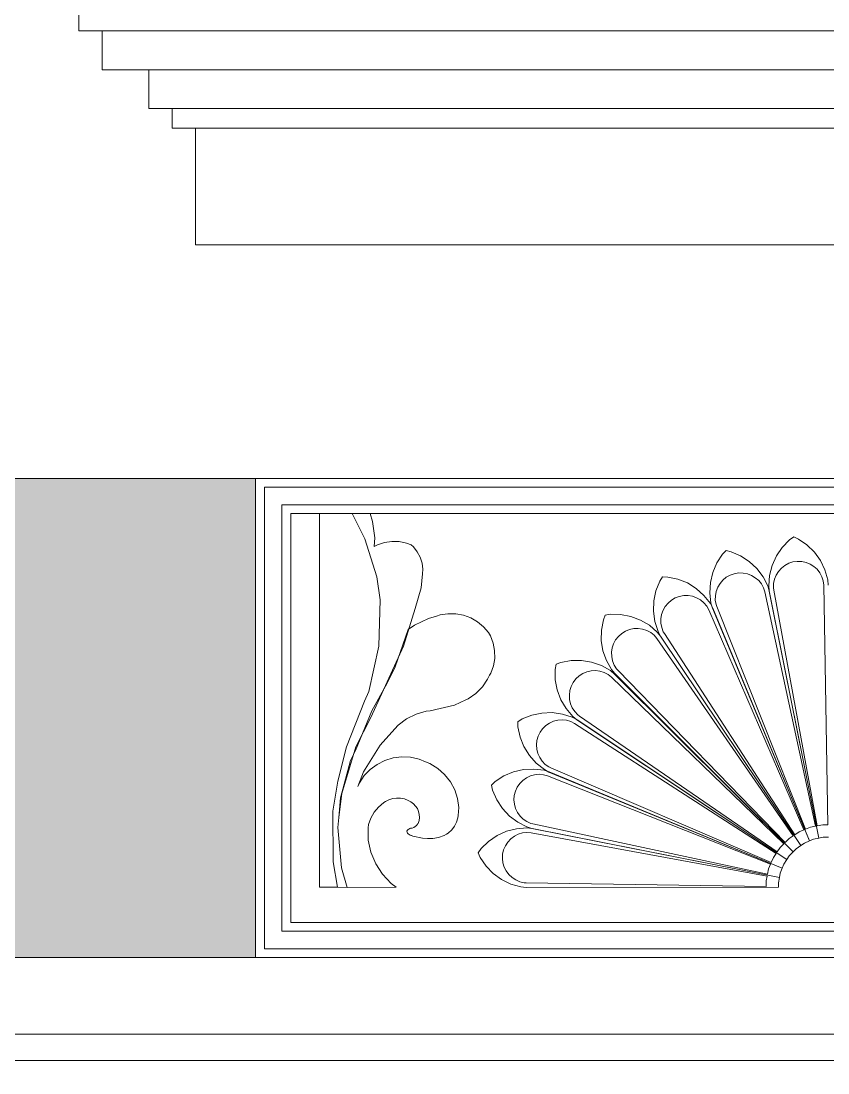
# Model space of a CAD drawing. Header units: millimetres. Extents: x 1177761 to 1329492, y 746793 to 827002.
# Drawn here: x 1238820 to 1239511, y 815469 to 816369 of the extents above; entities that cross this region are included whole.
import ezdxf

# ---------------------------------------------------------------- set-up
doc = ezdxf.new("R2010")
doc.units = ezdxf.units.MM
doc.layers.add('wall', color=5, linetype='Continuous', lineweight=30)

msp = doc.modelspace()

# ---------------------------------------------------------------- hatches: boundary and pattern name
at = {"layer": 'wall', "lineweight": 20, "ltscale": 2}
h = msp.add_hatch(dxfattribs=at)
h.set_pattern_fill('AR18', color=251, scale=20, style=0)
h.set_pattern_definition([(0, (-220131.96, 1390884.34), (100, 64), [192.5, -7.5]), (0, (-220231.96, 1390891.84), (100, 64), [192.5, -7.5]), (90, (-220131.96, 1390884.34), (-100, 64), [-71.5, 56.5]), (90, (-220139.46, 1390884.34), (-100, 64), [-71.5, 56.5])])
h.paths.add_polyline_path([(1236039.82, 817677.83), (1236002.32, 817677.83), (1236002.32, 817927.83), (1236039.82, 817927.83), (1236039.82, 817977.83), (1236002.32, 817977.83), (1236002.32, 818227.83), (1236039.82, 818227.83), (1236039.82, 818277.83), (1236002.32, 818277.83), (1236002.32, 818427.83), (1236077.32, 818427.83), (1236077.32, 818477.83), (1234662.5, 818477.83), (1234662.5, 816377.83), (1236002.32, 816377.83), (1236002.32, 816427.83), (1236039.82, 816427.83), (1236039.82, 816477.83), (1236002.32, 816477.83), (1236002.32, 816727.83), (1236039.82, 816727.83), (1236039.82, 816777.83), (1236002.32, 816777.83), (1236002.32, 817027.83), (1236039.82, 817027.83), (1236039.82, 817077.83), (1236002.32, 817077.83), (1236002.32, 817327.83), (1236039.82, 817327.83), (1236039.82, 817377.83), (1236002.32, 817377.83), (1236002.32, 817627.83), (1236039.82, 817627.83)])
h.paths.add_polyline_path([(1234662.5, 818477.83), (1234282.2, 818477.83), (1234282.2, 818427.83), (1234432.2, 818427.83), (1234432.2, 818277.83), (1234394.7, 818277.83), (1234394.7, 818227.83), (1234532.2, 818227.83), (1234532.2, 817977.83), (1234394.7, 817977.83), (1234394.7, 817927.83), (1234432.2, 817927.83), (1234432.2, 817677.83), (1234394.7, 817677.83), (1234394.7, 817627.83), (1234532.2, 817627.83), (1234532.2, 817377.83), (1234394.7, 817377.83), (1234394.7, 817327.83), (1234432.2, 817327.83), (1234432.2, 817077.83), (1234394.7, 817077.83), (1234394.7, 817027.83), (1234532.2, 817027.83), (1234532.2, 816777.83), (1234394.7, 816777.83), (1234394.7, 816727.83), (1234432.2, 816727.83), (1234432.2, 816477.83), (1234394.7, 816477.83), (1234394.7, 816427.83), (1234532.2, 816427.83), (1234532.2, 816377.83), (1234662.5, 816377.83)])
h.paths.add_polyline_path([(1236283.86, 815977.83), (1234662.5, 815977.83), (1234662.5, 815773.41, -0.10577), (1234618.52, 815567.83), (1236209.98, 815567.83, -0.248835)])
h.paths.add_polyline_path([(1234662.5, 815977.83), (1234432.2, 815977.83), (1234432.2, 815877.83), (1234394.7, 815877.83), (1234394.7, 815827.83), (1234532.2, 815827.83), (1234532.2, 815577.83), (1234282.36, 815577.83), (1234282.36, 815567.83), (1234618.52, 815567.83, 0.10577), (1234662.5, 815773.41)])
h.paths.add_polyline_path([(1236730.56, 815977.83), (1236382.08, 815977.83), (1236283.86, 815977.83, 0.248835), (1236209.98, 815567.83), (1236730.56, 815567.83)])
h.paths.add_polyline_path([(1236570.21, 816627.83), (1236670.21, 816627.83), (1236670.21, 816677.83), (1236645.21, 816677.83), (1236645.21, 816927.83), (1236670.21, 816927.83), (1236670.21, 816977.83), (1236570.21, 816977.83), (1236570.21, 817227.83), (1236670.21, 817227.83), (1236670.21, 817277.83), (1236645.21, 817277.83), (1236645.21, 817527.83), (1236670.21, 817527.83), (1236670.21, 817577.83), (1236570.21, 817577.83), (1236570.21, 817827.83), (1236670.21, 817827.83), (1236670.21, 817877.83), (1236645.21, 817877.83), (1236645.21, 818127.83), (1236670.21, 818127.83), (1236670.21, 818177.83), (1236570.21, 818177.83), (1236570.21, 818427.83), (1236720.21, 818427.83), (1236720.21, 818177.83), (1236720.21, 818127.83), (1236720.21, 817877.83), (1236720.21, 817827.83), (1236720.21, 817577.83), (1236720.21, 817527.83), (1236720.21, 817277.83), (1236720.21, 817227.83), (1236720.21, 816977.83), (1236720.21, 816927.83), (1236720.21, 816677.83), (1236720.21, 816627.83), (1236720.21, 816377.83), (1236745.36, 816377.83), (1236745.36, 816394.97), (1236745.36, 816395.54), (1236745.36, 818452.83), (1238595.36, 818452.83), (1238595.36, 816395.54), (1238595.36, 816394.97), (1238595.36, 816377.83), (1238620.51, 816377.83), (1238620.51, 816627.83), (1238620.51, 816677.83), (1238620.51, 816927.83), (1238620.51, 816977.83), (1238620.51, 817227.83), (1238620.51, 817277.83), (1238620.51, 817527.83), (1238620.51, 817577.83), (1238620.51, 817827.83), (1238620.51, 817877.83), (1238620.51, 818127.83), (1238620.51, 818177.83), (1238620.51, 818427.83), (1238770.51, 818427.83), (1238770.51, 818177.83), (1238670.51, 818177.83), (1238670.51, 818127.83), (1238695.51, 818127.83), (1238695.51, 817877.83), (1238670.51, 817877.83), (1238670.51, 817827.83), (1238770.51, 817827.83), (1238770.51, 817577.83), (1238670.51, 817577.83), (1238670.51, 817527.83), (1238695.51, 817527.83), (1238695.51, 817277.83), (1238670.51, 817277.83), (1238670.51, 817227.83), (1238770.51, 817227.83), (1238770.51, 816977.83), (1238670.51, 816977.83), (1238670.51, 816927.83), (1238695.51, 816927.83), (1238695.51, 816677.83), (1238670.51, 816677.83), (1238670.51, 816627.83), (1238770.51, 816627.83), (1238770.51, 816377.83), (1238870.18, 816377.83), (1238870.18, 816627.83), (1238970.18, 816627.83), (1238970.18, 816677.83), (1238945.18, 816677.83), (1238945.18, 816927.83), (1238970.18, 816927.83), (1238970.18, 816977.83), (1238870.18, 816977.83), (1238870.18, 817227.83), (1238970.18, 817227.83), (1238970.18, 817277.83), (1238945.18, 817277.83), (1238945.18, 817527.83), (1238970.18, 817527.83), (1238970.18, 817577.83), (1238870.18, 817577.83), (1238870.18, 817827.83), (1238970.18, 817827.83), (1238970.18, 817877.83), (1238945.18, 817877.83), (1238945.18, 818127.83), (1238970.18, 818127.83), (1238970.18, 818177.83), (1238870.18, 818177.83), (1238870.18, 818427.83), (1239020.18, 818427.83), (1239020.18, 818177.83), (1239020.18, 818127.83), (1239020.18, 817877.83), (1239020.18, 817827.83), (1239020.18, 817577.83), (1239020.18, 817527.83), (1239020.18, 817277.83), (1239020.18, 817227.83), (1239020.18, 816977.83), (1239020.18, 816927.83), (1239020.18, 816677.83), (1239020.18, 816627.83), (1239020.18, 816377.83), (1239045.18, 816377.83), (1239045.18, 816394.97), (1239045.18, 816395.54), (1239045.18, 818452.83), (1240895.18, 818452.83), (1240895.18, 816395.54), (1240895.18, 816394.97), (1240895.18, 816377.83), (1240920.48, 816377.83), (1240920.48, 816627.83), (1240920.48, 816677.83), (1240920.48, 816927.83), (1240920.48, 816977.83), (1240920.48, 817227.83), (1240920.48, 817277.83), (1240920.48, 817527.83), (1240920.48, 817577.83), (1240920.48, 817827.83), (1240920.48, 817877.83), (1240920.48, 818127.83), (1240920.48, 818177.83), (1240920.48, 818427.83), (1241070.48, 818427.83), (1241070.48, 818177.83), (1240970.48, 818177.83), (1240970.48, 818127.83), (1240995.48, 818127.83), (1240995.48, 817877.83), (1240970.48, 817877.83), (1240970.48, 817827.83), (1241070.48, 817827.83), (1241070.48, 817577.83), (1240970.48, 817577.83), (1240970.48, 817527.83), (1240995.48, 817527.83), (1240995.48, 817277.83), (1240970.48, 817277.83), (1240970.48, 817227.83), (1241070.48, 817227.83), (1241070.48, 816977.83), (1240970.48, 816977.83), (1240970.48, 816927.83), (1240995.48, 816927.83), (1240995.48, 816677.83), (1240970.48, 816677.83), (1240970.48, 816627.83), (1241070.48, 816627.83), (1241070.48, 816377.83), (1241380.22, 816377.83), (1241480.44, 816377.83), (1241480.44, 816627.83), (1241580.44, 816627.83), (1241580.44, 816677.83), (1241555.44, 816677.83), (1241555.44, 816927.83), (1241580.44, 816927.83), (1241580.44, 816977.83), (1241480.44, 816977.83), (1241480.44, 817227.83), (1241580.44, 817227.83), (1241580.44, 817277.83), (1241555.44, 817277.83), (1241555.44, 817527.83), (1241580.44, 817527.83), (1241580.44, 817577.83), (1241480.44, 817577.83), (1241480.44, 817827.83), (1241580.44, 817827.83), (1241580.44, 817877.83), (1241555.44, 817877.83), (1241555.44, 818127.83), (1241580.44, 818127.83), (1241580.44, 818177.83), (1241480.44, 818177.83), (1241480.44, 818427.83), (1241630.44, 818427.83), (1241630.44, 818177.83), (1241630.44, 818127.83), (1241630.44, 817877.83), (1241630.44, 817827.83), (1241630.44, 817577.83), (1241630.44, 817527.83), (1241630.44, 817277.83), (1241630.44, 817227.83), (1241630.44, 816977.83), (1241630.44, 816927.83), (1241630.44, 816677.83), (1241630.44, 816627.83), (1241630.44, 816378.02), (1241660.44, 816378.02), (1241660.44, 818452.83), (1242730.49, 818452.83), (1242730.49, 816378.02), (1242760.94, 816378.02), (1242760.94, 816627.83), (1242760.94, 816677.83), (1242760.94, 816927.83), (1242760.94, 816977.83), (1242760.94, 817227.83), (1242760.94, 817277.83), (1242760.94, 817527.83), (1242760.94, 817577.83), (1242760.94, 817827.83), (1242760.94, 817877.83), (1242760.94, 818127.83), (1242760.94, 818177.83), (1242760.94, 818427.83), (1242910.94, 818427.83), (1242910.94, 818177.83), (1242810.94, 818177.83), (1242810.94, 818127.83), (1242835.94, 818127.83), (1242835.94, 817877.83), (1242810.94, 817877.83), (1242810.94, 817827.83), (1242910.94, 817827.83), (1242910.94, 817577.83), (1242810.94, 817577.83), (1242810.94, 817527.83), (1242835.94, 817527.83), (1242835.94, 817277.83), (1242810.94, 817277.83), (1242810.94, 817227.83), (1242910.94, 817227.83), (1242910.94, 816977.83), (1242810.94, 816977.83), (1242810.94, 816927.83), (1242835.94, 816927.83), (1242835.94, 816677.83), (1242810.94, 816677.83), (1242810.94, 816627.83), (1242910.94, 816627.83), (1242910.94, 816377.83), (1243279.61, 816377.83), (1243279.61, 816627.83), (1243297.28, 816627.83), (1243297.28, 816677.83), (1243279.61, 816677.83), (1243279.61, 816927.83), (1243297.28, 816927.83), (1243297.28, 816977.83), (1243279.61, 816977.83), (1243279.61, 817227.83), (1243297.28, 817227.83), (1243297.28, 817277.83), (1243279.61, 817277.83), (1243279.61, 817527.83), (1243297.28, 817527.83), (1243297.28, 817577.83), (1243279.61, 817577.83), (1243279.61, 817827.83), (1243297.28, 817827.83), (1243297.28, 817877.83), (1243279.61, 817877.83), (1243279.61, 818127.83), (1243297.28, 818127.83), (1243297.28, 818177.83), (1243279.61, 818177.83), (1243279.61, 818427.83), (1243300.12, 818427.83), (1243300.12, 818477.83), (1243258.97, 818477.83), (1242910.94, 818477.83), (1241480.44, 818477.83), (1241070.48, 818477.83), (1238870.18, 818477.83), (1238770.51, 818477.83), (1236570.21, 818477.83), (1236077.32, 818477.83), (1236077.32, 818427.83), (1236227.32, 818427.83), (1236227.32, 818277.83), (1236189.82, 818277.83), (1236189.82, 818227.83), (1236327.32, 818227.83), (1236327.32, 817977.83), (1236189.82, 817977.83), (1236189.82, 817927.83), (1236227.32, 817927.83), (1236227.32, 817677.83), (1236189.82, 817677.83), (1236189.82, 817627.83), (1236327.32, 817627.83), (1236327.32, 817377.83), (1236189.82, 817377.83), (1236189.82, 817327.83), (1236227.32, 817327.83), (1236227.32, 817077.83), (1236189.82, 817077.83), (1236189.82, 817027.83), (1236327.32, 817027.83), (1236327.32, 816777.83), (1236189.82, 816777.83), (1236189.82, 816727.83), (1236227.32, 816727.83), (1236227.32, 816477.83), (1236189.82, 816477.83), (1236189.82, 816427.83), (1236327.01, 816427.83), (1236327.01, 816377.83), (1236570.21, 816377.83)])
h.paths.add_polyline_path([(1238851.65, 815977.83), (1238580.56, 815977.83), (1238580.56, 815567.83), (1238925.54, 815567.83, 0.248835)])
h.paths.add_polyline_path([(1239020.71, 815977.83), (1238851.65, 815977.83, -0.248835), (1238925.54, 815567.83), (1239020.71, 815567.83)])
h.paths.add_polyline_path([(1243350.39, 815977.83), (1243279.68, 815977.83), (1241358.41, 815977.83), (1240870.71, 815977.83), (1240870.71, 815567.83), (1243279.8, 815567.83), (1243350.39, 815567.83)])
at = {"layer": 'wall', "lineweight": 20, "ltscale": 50}
h = msp.add_hatch(dxfattribs=at)
h.set_pattern_fill('ANSI31', color=250, scale=50, angle=45, style=0)
edge = h.paths.add_edge_path()
edge.add_line((1234184.97, 816177.83), (1234184.97, 816271.72))
edge.add_line((1234184.97, 816271.72), (1229618.29, 815202.83))
edge.add_line((1229618.29, 815202.83), (1244018.2, 815202.83))
edge.add_line((1244018.2, 815202.83), (1243358.79, 815437.58))
edge.add_line((1243358.79, 815437.58), (1234282.39, 815437.58))
edge.add_line((1234282.39, 815437.58), (1234282.38, 815479.56))
edge.add_line((1234282.38, 815479.56), (1234270.55, 815479.56))
edge.add_line((1234270.55, 815479.56), (1234270.55, 815502.23))
edge.add_arc((1234272.81, 815532.78), 30.63, 207.69618, 265.77983, ccw=False)
edge.add_line((1234245.68, 815518.54), (1234237.68, 815533.77))
edge.add_arc((1234206.46, 815514.37), 36.75, 31.85831, 79.64485)
edge.add_line((1234213.07, 815550.52), (1234213.07, 815567.83))
edge.add_line((1234213.07, 815567.83), (1234282.36, 815567.83))
edge.add_line((1234282.36, 815567.83), (1234282.36, 815577.83))
edge.add_line((1234282.36, 815577.83), (1234207.2, 815577.83))
edge.add_line((1234207.2, 815577.83), (1234207.2, 815827.83))
edge.add_line((1234207.2, 815827.83), (1234244.7, 815827.83))
edge.add_line((1234244.7, 815827.83), (1234244.7, 815877.83))
edge.add_line((1234244.7, 815877.83), (1234207.2, 815877.83))
edge.add_line((1234207.2, 815877.83), (1234207.2, 816127.83))
edge.add_line((1234207.2, 816127.83), (1234244.7, 816127.83))
edge.add_line((1234244.7, 816127.83), (1234244.7, 816177.83))
edge.add_line((1234244.7, 816177.83), (1234184.97, 816177.83))

# ---------------------------------------------------------------- linework, layer by layer
at = {"layer": 'wall', "color": 250, "linetype": 'ByBlock', "lineweight": 20}
for p, q in [((1239020.71, 815977.83), (1239020.71, 815567.83)), ((1240863.21, 815970.33), (1239028.21, 815970.33)), ((1239028.21, 815970.33), (1239028.21, 815575.33)), ((1239043.21, 815955.33), (1240848.21, 815955.33)), ((1239043.21, 815590.33), (1239043.21, 815955.33)), ((1239050.71, 815947.83), (1239075.32, 815947.83)), ((1239050.71, 815597.83), (1239050.71, 815947.83)), ((1239075.32, 815627.95), (1239075.32, 815947.83)), ((1239075.32, 815947.83), (1239103.37, 815947.83)), ((1239103.37, 815947.83), (1239118.74, 815947.83)), ((1239103.37, 815947.83), (1239114.15, 815926.21)), ((1239118.74, 815947.83), (1239120.86, 815941.11)), ((1239118.75, 815947.83), (1239917.69, 815947.83)), ((1239120.86, 815941.11), (1239122.59, 815927.17)), ((1239122.59, 815927.17), (1239122.15, 815919.62)), ((1239477.63, 815925.23), (1239481.23, 815927.81)), ((1239481.23, 815927.81), (1239485.27, 815925.98)), ((1239114.15, 815926.21), (1239124.34, 815893.72)), ((1239122.15, 815919.62), (1239124.94, 815921.09)), ((1239124.94, 815921.09), (1239130.95, 815923.03)), ((1239130.95, 815923.03), (1239137.22, 815923.95)), ((1239137.22, 815923.95), (1239143.56, 815923.8)), ((1239143.56, 815923.8), (1239149.78, 815922.6)), ((1239149.78, 815922.6), (1239153.81, 815921.06)), ((1239153.81, 815921.06), (1239155.81, 815919.27)), ((1239155.81, 815919.27), (1239159.09, 815915.1)), ((1239466.39, 815911.58), (1239471.41, 815918.9)), ((1239471.41, 815918.9), (1239477.63, 815925.23)), ((1239485.27, 815925.98), (1239492.58, 815920.99)), ((1239492.58, 815920.99), (1239498.91, 815914.8)), ((1239159.09, 815915.1), (1239161.58, 815910.43)), ((1239161.58, 815910.43), (1239163.18, 815905.43)), ((1239415.4, 815905.56), (1239420.26, 815912.99)), ((1239420.26, 815912.99), (1239423.29, 815916.22)), ((1239423.29, 815916.22), (1239427.6, 815915.21)), ((1239427.6, 815915.21), (1239435.75, 815911.74)), ((1239435.75, 815911.74), (1239443.17, 815906.9)), ((1239462.71, 815903.5), (1239466.39, 815911.58)), ((1239498.91, 815914.8), (1239504.07, 815907.61)), ((1239163.18, 815905.43), (1239163.85, 815900.23)), ((1239163.85, 815900.23), (1239163.6, 815896.15)), ((1239411.9, 815897.4), (1239415.4, 815905.56)), ((1239443.17, 815906.9), (1239449.64, 815900.85)), ((1239449.64, 815900.85), (1239454.95, 815893.77)), ((1239460.5, 815894.9), (1239462.71, 815903.5)), ((1239468.16, 815898.35), (1239470.68, 815901.16)), ((1239470.68, 815901.16), (1239473.65, 815903.48)), ((1239473.65, 815903.48), (1239476.98, 815905.26)), ((1239476.98, 815905.26), (1239480.57, 815906.43)), ((1239480.57, 815906.43), (1239484.31, 815906.96)), ((1239484.31, 815906.96), (1239488.08, 815906.83)), ((1239488.08, 815906.83), (1239491.78, 815906.05)), ((1239491.78, 815906.05), (1239495.28, 815904.64)), ((1239495.28, 815904.64), (1239498.48, 815902.65)), ((1239498.48, 815902.65), (1239501.29, 815900.13)), ((1239501.29, 815900.13), (1239503.62, 815897.16)), ((1239504.07, 815907.61), (1239507.91, 815899.63)), ((1239507.91, 815899.63), (1239510.3, 815891.1)), ((1239124.34, 815893.72), (1239127.31, 815874.09)), ((1239163.6, 815896.15), (1239162.46, 815884.16)), ((1239366.64, 815889.94), (1239368.99, 815893.7)), ((1239368.99, 815893.7), (1239373.42, 815893.55)), ((1239373.42, 815893.55), (1239382.08, 815891.72)), ((1239382.08, 815891.72), (1239390.3, 815888.42)), ((1239409.87, 815888.76), (1239411.9, 815897.4)), ((1239418.14, 815888.02), (1239420.6, 815890.88)), ((1239420.6, 815890.88), (1239423.52, 815893.27)), ((1239423.52, 815893.27), (1239426.82, 815895.12)), ((1239426.82, 815895.12), (1239430.38, 815896.37)), ((1239430.38, 815896.37), (1239434.1, 815896.98)), ((1239434.1, 815896.98), (1239437.88, 815896.93)), ((1239437.88, 815896.93), (1239441.59, 815896.23)), ((1239441.59, 815896.23), (1239445.12, 815894.9)), ((1239445.12, 815894.9), (1239448.37, 815892.98)), ((1239448.37, 815892.98), (1239451.23, 815890.52)), ((1239454.95, 815893.77), (1239458.96, 815885.88)), ((1239459.81, 815886.06), (1239460.5, 815894.9)), ((1239463.97, 815887.96), (1239464.75, 815891.65)), ((1239464.75, 815891.65), (1239466.16, 815895.15)), ((1239466.16, 815895.15), (1239468.16, 815898.35)), ((1239503.62, 815897.16), (1239505.4, 815893.83)), ((1239505.4, 815893.83), (1239506.57, 815890.24)), ((1239510.3, 815891.1), (1239510.75, 815886.55)), ((1239162.46, 815884.16), (1239157.35, 815866.63)), ((1239361.47, 815873.03), (1239363.31, 815881.71)), ((1239363.31, 815881.71), (1239366.64, 815889.94)), ((1239390.3, 815888.42), (1239397.82, 815883.74)), ((1239397.82, 815883.74), (1239404.41, 815877.82)), ((1239409.37, 815879.9), (1239409.87, 815888.76)), ((1239414.88, 815881.25), (1239416.22, 815884.77)), ((1239416.22, 815884.77), (1239418.14, 815888.02)), ((1239451.23, 815890.52), (1239453.62, 815887.6)), ((1239453.62, 815887.6), (1239455.47, 815884.31)), ((1239455.47, 815884.31), (1239456.61, 815880.82)), ((1239458.96, 815885.88), (1239460.29, 815881.5)), ((1239460.24, 815881.64), (1239459.81, 815886.06)), ((1239502.7, 815670.09), (1239460.24, 815881.64)), ((1239463.85, 815884.18), (1239463.97, 815887.96)), ((1239464.11, 815882.32), (1239463.85, 815884.18)), ((1239501.43, 815680.55), (1239464.11, 815882.32)), ((1239506.57, 815890.24), (1239507.01, 815886.6)), ((1239507.01, 815886.6), (1239510.31, 815681.44)), ((1239127.31, 815874.09), (1239126.06, 815834.42)), ((1239361.15, 815864.17), (1239361.47, 815873.03)), ((1239373.68, 815871.23), (1239376.55, 815873.68)), ((1239376.55, 815873.68), (1239379.8, 815875.6)), ((1239379.8, 815875.6), (1239383.33, 815876.92)), ((1239383.33, 815876.92), (1239387.04, 815877.61)), ((1239387.04, 815877.61), (1239390.82, 815877.64)), ((1239390.82, 815877.64), (1239394.54, 815877.02)), ((1239394.54, 815877.02), (1239398.1, 815875.76)), ((1239398.1, 815875.76), (1239401.39, 815873.9)), ((1239401.39, 815873.9), (1239404.3, 815871.5)), ((1239404.41, 815877.82), (1239409.87, 815870.85)), ((1239410.43, 815871.09), (1239409.37, 815879.9)), ((1239414.14, 815873.77), (1239414.18, 815877.54)), ((1239414.75, 815870.04), (1239414.14, 815873.77)), ((1239414.18, 815877.54), (1239414.88, 815881.25)), ((1239456.61, 815880.82), (1239499.88, 815680.25)), ((1239460.29, 815881.5), (1239502.7, 815670.09)), ((1239157.35, 815866.63), (1239147.12, 815834.26)), ((1239362.39, 815855.38), (1239361.15, 815864.17)), ((1239368.16, 815861.48), (1239369.42, 815865.04)), ((1239369.42, 815865.04), (1239371.27, 815868.32)), ((1239371.27, 815868.32), (1239373.68, 815871.23)), ((1239404.3, 815871.5), (1239406.75, 815868.64)), ((1239406.75, 815868.64), (1239408.55, 815865.44)), ((1239408.55, 815865.44), (1239489.93, 815677.06)), ((1239409.87, 815870.85), (1239412.03, 815866.82)), ((1239411.71, 815866.84), (1239410.43, 815871.09)), ((1239494.63, 815667.63), (1239411.71, 815866.84)), ((1239412.03, 815866.82), (1239494.67, 815667.64)), ((1239415.38, 815868.26), (1239414.75, 815870.04)), ((1239491.34, 815677.65), (1239415.38, 815868.26)), ((1239156.73, 815852.41), (1239168.72, 815858.14)), ((1239168.72, 815858.14), (1239175.49, 815860.06)), ((1239175.49, 815860.06), (1239178.66, 815861.12)), ((1239178.66, 815861.12), (1239185.31, 815862.16)), ((1239185.31, 815862.16), (1239192.04, 815862.07)), ((1239192.04, 815862.07), (1239198.65, 815860.86)), ((1239198.65, 815860.86), (1239204.94, 815858.57)), ((1239204.94, 815858.57), (1239210.73, 815855.25)), ((1239210.73, 815855.25), (1239215.82, 815851.02)), ((1239316.63, 815848.03), (1239318.29, 815856.75)), ((1239318.29, 815856.75), (1239319.86, 815860.89)), ((1239319.86, 815860.89), (1239324.23, 815861.6)), ((1239324.23, 815861.6), (1239333.09, 815861.5)), ((1239333.09, 815861.5), (1239341.79, 815859.86)), ((1239341.79, 815859.86), (1239350.08, 815856.73)), ((1239350.08, 815856.73), (1239357.7, 815852.22)), ((1239365.13, 815846.94), (1239362.39, 815855.38)), ((1239367.53, 815857.76), (1239368.16, 815861.48)), ((1239367.57, 815853.99), (1239367.53, 815857.76)), ((1239140.1, 815816.52), (1239151.34, 815848.58)), ((1239151.34, 815848.58), (1239156.73, 815852.41)), ((1239215.82, 815851.02), (1239219.93, 815845.97)), ((1239219.93, 815845.97), (1239221.66, 815843.13)), ((1239316.51, 815839.15), (1239316.63, 815848.03)), ((1239333.99, 815845.24), (1239337.2, 815847.23)), ((1239337.2, 815847.23), (1239340.71, 815848.63)), ((1239340.71, 815848.63), (1239344.4, 815849.39)), ((1239344.4, 815849.39), (1239348.18, 815849.51)), ((1239348.18, 815849.51), (1239351.91, 815848.97)), ((1239351.91, 815848.97), (1239355.5, 815847.79)), ((1239355.5, 815847.79), (1239358.82, 815846)), ((1239357.7, 815852.22), (1239364.41, 815846.45)), ((1239358.82, 815846), (1239361.79, 815843.67)), ((1239364.41, 815846.45), (1239367.31, 815842.91)), ((1239367.21, 815843.02), (1239365.13, 815846.94)), ((1239368.25, 815850.28), (1239367.57, 815853.99)), ((1239369.58, 815846.75), (1239368.25, 815850.28)), ((1239370.54, 815845.12), (1239369.58, 815846.75)), ((1239221.66, 815843.13), (1239224.05, 815836.96)), ((1239224.05, 815836.96), (1239225.28, 815830.49)), ((1239317.94, 815830.39), (1239316.51, 815839.15)), ((1239327.05, 815836.44), (1239328.84, 815839.77)), ((1239328.84, 815839.77), (1239331.17, 815842.73)), ((1239331.17, 815842.73), (1239333.99, 815845.24)), ((1239361.79, 815843.67), (1239364.18, 815840.88)), ((1239364.18, 815840.88), (1239480.75, 815671.98)), ((1239487.24, 815663.67), (1239367.21, 815843.02)), ((1239367.31, 815842.91), (1239487.23, 815663.66)), ((1239482.06, 815672.86), (1239370.54, 815845.12)), ((1239126.06, 815834.42), (1239117.68, 815795.57)), ((1239147.12, 815834.26), (1239119.26, 815773.36)), ((1239225.28, 815830.49), (1239225.33, 815823.92)), ((1239320.86, 815822.02), (1239317.94, 815830.39)), ((1239325.33, 815829.13), (1239325.87, 815832.86)), ((1239325.44, 815825.36), (1239325.33, 815829.13)), ((1239325.87, 815832.86), (1239327.05, 815836.44)), ((1239225.33, 815823.92), (1239224.19, 815817.43)), ((1239277.08, 815814.43), (1239277.81, 815818.8)), ((1239277.81, 815818.8), (1239281.95, 815820.36)), ((1239281.95, 815820.36), (1239290.65, 815822)), ((1239290.65, 815822), (1239299.51, 815822.1)), ((1239299.51, 815822.1), (1239308.25, 815820.66)), ((1239308.25, 815820.66), (1239316.61, 815817.73)), ((1239325.2, 815814.27), (1239320.86, 815822.02)), ((1239326.21, 815821.66), (1239325.44, 815825.36)), ((1239327.61, 815818.16), (1239326.21, 815821.66)), ((1239133.17, 815802.69), (1239140.1, 815816.52)), ((1239220.91, 815809.61), (1239219.27, 815806.02)), ((1239221.9, 815811.23), (1239220.91, 815809.61)), ((1239224.19, 815817.43), (1239221.9, 815811.23)), ((1239277.17, 815805.56), (1239277.08, 815814.43)), ((1239297.49, 815808.81), (1239300.66, 815810.87)), ((1239300.66, 815810.87), (1239304.13, 815812.35)), ((1239304.13, 815812.35), (1239307.81, 815813.2)), ((1239307.81, 815813.2), (1239311.57, 815813.41)), ((1239311.57, 815813.41), (1239315.32, 815812.95)), ((1239315.32, 815812.95), (1239318.93, 815811.85)), ((1239316.61, 815817.73), (1239324.33, 815813.39)), ((1239318.93, 815811.85), (1239322.3, 815810.15)), ((1239322.3, 815810.15), (1239325.19, 815807.88)), ((1239324.33, 815813.39), (1239327.87, 815810.49)), ((1239328.01, 815810.83), (1239325.2, 815814.27)), ((1239329.6, 815814.95), (1239327.61, 815818.16)), ((1239327.87, 815810.49), (1239480.67, 815658.27)), ((1239480.72, 815658.32), (1239328.01, 815810.83)), ((1239330.85, 815813.54), (1239329.6, 815814.95)), ((1239473.85, 815666.32), (1239330.85, 815813.54)), ((1239120.25, 815778.85), (1239133.17, 815802.69)), ((1239219.27, 815806.02), (1239214.75, 815799.51)), ((1239278.79, 815796.84), (1239277.17, 815805.56)), ((1239290.76, 815799.86), (1239292.47, 815803.22)), ((1239292.47, 815803.22), (1239294.73, 815806.24)), ((1239294.73, 815806.24), (1239297.49, 815808.81)), ((1239325.19, 815807.88), (1239472.68, 815665.15)), ((1239117.68, 815795.57), (1239113.98, 815787.33)), ((1239209.11, 815793.84), (1239202.54, 815789.21)), ((1239214.75, 815799.51), (1239209.11, 815793.84)), ((1239281.91, 815788.53), (1239278.79, 815796.84)), ((1239289.2, 815792.5), (1239289.66, 815796.25)), ((1239289.41, 815788.74), (1239289.2, 815792.5)), ((1239289.66, 815796.25), (1239290.76, 815799.86)), ((1239113.98, 815787.33), (1239098.6, 815748.07)), ((1239190.85, 815783.94), (1239170.16, 815779.03)), ((1239200.59, 815788.32), (1239190.85, 815783.94)), ((1239202.54, 815789.21), (1239200.59, 815788.32)), ((1239286.42, 815780.89), (1239281.91, 815788.53)), ((1239290.26, 815785.06), (1239289.41, 815788.74)), ((1239291.74, 815781.59), (1239290.26, 815785.06)), ((1239106.17, 815745.1), (1239120.25, 815778.85)), ((1239157.96, 815776.02), (1239149.97, 815772.04)), ((1239166.55, 815778.59), (1239157.96, 815776.02)), ((1239170.16, 815779.03), (1239166.55, 815778.59)), ((1239248.8, 815772), (1239257.02, 815775.3)), ((1239257.02, 815775.3), (1239265.68, 815777.12)), ((1239265.68, 815777.12), (1239274.54, 815777.42)), ((1239274.54, 815777.42), (1239283.31, 815776.17)), ((1239283.31, 815776.17), (1239291.72, 815773.42)), ((1239292.2, 815774.14), (1239286.42, 815780.89)), ((1239293.8, 815778.43), (1239291.74, 815781.59)), ((1239295.63, 815771.32), (1239292.2, 815774.14)), ((1239296.38, 815775.67), (1239293.8, 815778.43)), ((1239297.89, 815774.54), (1239296.38, 815775.67)), ((1239467.03, 815658.25), (1239297.89, 815774.54)), ((1239119.26, 815773.36), (1239106.39, 815748.14)), ((1239142.81, 815766.8), (1239139.76, 815763.62)), ((1239149.97, 815772.04), (1239142.81, 815766.8)), ((1239245.04, 815769.66), (1239248.8, 815772)), ((1239245.18, 815765.23), (1239245.04, 815769.66)), ((1239246.99, 815756.55), (1239245.18, 815765.23)), ((1239266.3, 815763.7), (1239269, 815766.33)), ((1239269, 815766.33), (1239272.11, 815768.46)), ((1239272.11, 815768.46), (1239275.55, 815770.01)), ((1239275.55, 815770.01), (1239279.21, 815770.95)), ((1239279.21, 815770.95), (1239282.98, 815771.23)), ((1239282.98, 815771.23), (1239286.73, 815770.86)), ((1239286.73, 815770.86), (1239290.37, 815769.84)), ((1239290.37, 815769.84), (1239293.64, 815768.18)), ((1239291.72, 815773.42), (1239295.76, 815771.26)), ((1239293.64, 815768.18), (1239466.15, 815656.93)), ((1239475.34, 815651.75), (1239295.63, 815771.32)), ((1239295.76, 815771.26), (1239475.33, 815651.74)), ((1239139.76, 815763.62), (1239127.23, 815749.69)), ((1239250.29, 815748.31), (1239246.99, 815756.55)), ((1239261.44, 815753.6), (1239262.46, 815757.23)), ((1239262.46, 815757.23), (1239264.09, 815760.63)), ((1239264.09, 815760.63), (1239266.3, 815763.7)), ((1239098.6, 815748.07), (1239091.11, 815718.72)), ((1239106.39, 815748.14), (1239094.38, 815708.35)), ((1239127.23, 815749.69), (1239113.04, 815726.63)), ((1239254.97, 815740.76), (1239250.29, 815748.31)), ((1239261.06, 815749.85), (1239261.44, 815753.6)), ((1239261.35, 815746.09), (1239261.06, 815749.85)), ((1239101.99, 815736.6), (1239106.17, 815745.1)), ((1239131.25, 815736.47), (1239138.39, 815738.62)), ((1239138.39, 815738.62), (1239145.81, 815739.55)), ((1239145.81, 815739.55), (1239153.29, 815739.23)), ((1239153.29, 815739.23), (1239160.59, 815737.66)), ((1239160.59, 815737.66), (1239165.95, 815735.46)), ((1239260.89, 815734.15), (1239254.97, 815740.76)), ((1239262.28, 815742.43), (1239261.35, 815746.09)), ((1239263.84, 815738.99), (1239262.28, 815742.43)), ((1239265.97, 815735.88), (1239263.84, 815738.99)), ((1239093.32, 815704.36), (1239101.99, 815736.6)), ((1239113.61, 815723.48), (1239118.67, 815728.78)), ((1239118.67, 815728.78), (1239124.61, 815733.15)), ((1239124.61, 815733.15), (1239131.25, 815736.47)), ((1239165.95, 815735.46), (1239169.69, 815733.96)), ((1239169.69, 815733.96), (1239176.51, 815729.75)), ((1239176.51, 815729.75), (1239182.46, 815724.46)), ((1239241.38, 815726.69), (1239250.01, 815728.69)), ((1239250.01, 815728.69), (1239258.85, 815729.17)), ((1239258.85, 815729.17), (1239267.65, 815728.1)), ((1239267.87, 815728.66), (1239260.89, 815734.15)), ((1239268.6, 815733.18), (1239265.97, 815735.88)), ((1239271.78, 815726.56), (1239267.87, 815728.66)), ((1239271.67, 815730.98), (1239268.6, 815733.18)), ((1239273.37, 815730.16), (1239271.67, 815730.98)), ((1239461.95, 815649.06), (1239273.37, 815730.16)), ((1239113.04, 815726.63), (1239108.14, 815714.08)), ((1239109.58, 815717.41), (1239113.61, 815723.48)), ((1239182.46, 815724.46), (1239187.37, 815718.26)), ((1239225.81, 815718.39), (1239233.23, 815723.22)), ((1239233.23, 815723.22), (1239241.38, 815726.69)), ((1239249.37, 815719.44), (1239252.44, 815721.63)), ((1239252.44, 815721.63), (1239255.85, 815723.25)), ((1239255.85, 815723.25), (1239259.49, 815724.26)), ((1239259.49, 815724.26), (1239263.25, 815724.62)), ((1239263.25, 815724.62), (1239267.01, 815724.33)), ((1239267.01, 815724.33), (1239270.54, 815723.34)), ((1239267.65, 815728.1), (1239272.02, 815726.77)), ((1239270.54, 815723.34), (1239461.37, 815647.65)), ((1239471.37, 815644.31), (1239271.78, 815726.56)), ((1239272.02, 815726.77), (1239471.39, 815644.34)), ((1239091.11, 815718.72), (1239086.84, 815693.2)), ((1239108.14, 815714.08), (1239109.58, 815717.41)), ((1239187.37, 815718.26), (1239191.09, 815711.33)), ((1239191.09, 815711.33), (1239193.5, 815703.89)), ((1239222.58, 815715.36), (1239225.81, 815718.39)), ((1239223.57, 815711.05), (1239222.58, 815715.36)), ((1239227.04, 815702.88), (1239223.57, 815711.05)), ((1239243.02, 815710.2), (1239244.59, 815713.64)), ((1239244.59, 815713.64), (1239246.73, 815716.75)), ((1239246.73, 815716.75), (1239249.37, 815719.44)), ((1239094.38, 815708.35), (1239091.95, 815687.76)), ((1239091.95, 815687.76), (1239093.32, 815704.36)), ((1239134.84, 815702.9), (1239131.86, 815701.39)), ((1239138.04, 815703.89), (1239134.84, 815702.9)), ((1239141.38, 815704.34), (1239138.04, 815703.89)), ((1239144.74, 815704.21), (1239141.38, 815704.34)), ((1239148.03, 815703.53), (1239144.74, 815704.21)), ((1239151.15, 815702.31), (1239148.03, 815703.53)), ((1239152.41, 815701.54), (1239151.15, 815702.31)), ((1239153.62, 815700.95), (1239152.41, 815701.54)), ((1239193.5, 815703.89), (1239194.53, 815696.15)), ((1239231.88, 815695.43), (1239227.04, 815702.88)), ((1239241.78, 815702.79), (1239242.08, 815706.55)), ((1239242.14, 815699.03), (1239241.78, 815702.79)), ((1239242.08, 815706.55), (1239243.02, 815710.2)), ((1239086.84, 815693.2), (1239086.96, 815649.6)), ((1239125.87, 815696.61), (1239122.14, 815692.1)), ((1239130.36, 815700.43), (1239125.87, 815696.61)), ((1239130.54, 815700.4), (1239130.36, 815700.43)), ((1239131.86, 815701.39), (1239130.54, 815700.4)), ((1239155.78, 815699.38), (1239153.62, 815700.95)), ((1239157.63, 815697.48), (1239155.78, 815699.38)), ((1239159.11, 815695.29), (1239157.63, 815697.48)), ((1239160.17, 815692.89), (1239159.11, 815695.29)), ((1239160.78, 815690.35), (1239160.17, 815692.89)), ((1239194.53, 815696.15), (1239194.09, 815689.32)), ((1239237.93, 815688.94), (1239231.88, 815695.43)), ((1239243.15, 815695.4), (1239242.14, 815699.03)), ((1239244.78, 815691.99), (1239243.15, 815695.4)), ((1239091, 815679.12), (1239091.95, 815687.76)), ((1239119.28, 815687.03), (1239117.38, 815681.57)), ((1239122.14, 815692.1), (1239119.28, 815687.03)), ((1239159.8, 815682.66), (1239160.59, 815685.16)), ((1239160.59, 815685.16), (1239160.92, 815687.75)), ((1239160.92, 815687.75), (1239160.78, 815690.35)), ((1239192.74, 815683.64), (1239190.95, 815680.14)), ((1239193.87, 815687.38), (1239192.74, 815683.64)), ((1239194.09, 815689.32), (1239193.87, 815687.38)), ((1239245.02, 815683.6), (1239237.93, 815688.94)), ((1239246.97, 815688.92), (1239244.78, 815691.99)), ((1239252.93, 815679.57), (1239245.02, 815683.6)), ((1239249.66, 815686.28), (1239246.97, 815688.92)), ((1239252.78, 815684.14), (1239249.66, 815686.28)), ((1239256.21, 815682.58), (1239252.78, 815684.14)), ((1239094.25, 815644.57), (1239091, 815679.12)), ((1239117.38, 815681.57), (1239116.93, 815678.72)), ((1239116.93, 815678.72), (1239117.08, 815668.27)), ((1239150.06, 815675.7), (1239150.22, 815676.06)), ((1239150.27, 815675.14), (1239150.06, 815675.7)), ((1239150.22, 815676.06), (1239150.65, 815676.73)), ((1239150.75, 815674.37), (1239150.27, 815675.14)), ((1239150.65, 815676.73), (1239151.2, 815677.32)), ((1239151.2, 815677.32), (1239151.84, 815677.81)), ((1239151.84, 815677.81), (1239152.57, 815678.18)), ((1239152.57, 815678.18), (1239153.35, 815678.42)), ((1239153.35, 815678.42), (1239153.67, 815678.46)), ((1239153.67, 815678.46), (1239154.72, 815678.65)), ((1239154.72, 815678.65), (1239156.07, 815679.15)), ((1239156.07, 815679.15), (1239157.3, 815679.87)), ((1239157.3, 815679.87), (1239158.39, 815680.78)), ((1239158.39, 815680.78), (1239159.3, 815681.86)), ((1239159.3, 815681.86), (1239159.65, 815682.47)), ((1239159.65, 815682.47), (1239159.8, 815682.66)), ((1239188.56, 815677), (1239185.63, 815674.31)), ((1239190.95, 815680.14), (1239188.56, 815677)), ((1239227.29, 815672.21), (1239235.36, 815675.86)), ((1239235.36, 815675.86), (1239243.94, 815678.05)), ((1239243.94, 815678.05), (1239252.77, 815678.72)), ((1239249.13, 815674.45), (1239252.88, 815674.89)), ((1239252.77, 815678.72), (1239257.32, 815678.27)), ((1239252.88, 815674.89), (1239256.54, 815674.61)), ((1239257.18, 815678.27), (1239252.93, 815679.57)), ((1239258.04, 815682.11), (1239256.21, 815682.58)), ((1239256.54, 815674.61), (1239458.47, 815637.57)), ((1239468.94, 815636.28), (1239257.18, 815678.27)), ((1239257.32, 815678.27), (1239468.94, 815636.27)), ((1239458.78, 815639.12), (1239258.04, 815682.11)), ((1239486, 815675.4), (1239482.06, 815672.86)), ((1239489.93, 815677.06), (1239486, 815675.4)), ((1239495.69, 815679.38), (1239491.34, 815677.65)), ((1239499.88, 815680.25), (1239495.69, 815679.38)), ((1239506.03, 815681.41), (1239501.43, 815680.55)), ((1239510.31, 815681.44), (1239506.03, 815681.41)), ((1239117.08, 815668.27), (1239119.37, 815657.9)), ((1239151.35, 815673.68), (1239150.75, 815674.37)), ((1239152.07, 815673.1), (1239151.35, 815673.68)), ((1239152.89, 815672.66), (1239152.07, 815673.1)), ((1239153.77, 815672.35), (1239152.89, 815672.66)), ((1239154.23, 815672.28), (1239153.77, 815672.35)), ((1239155.22, 815671.78), (1239154.23, 815672.28)), ((1239163.47, 815669.98), (1239155.22, 815671.78)), ((1239167.7, 815669.78), (1239163.47, 815669.98)), ((1239172.28, 815669.7), (1239167.7, 815669.78)), ((1239177.24, 815670.52), (1239172.28, 815669.7)), ((1239181.99, 815672.17), (1239177.24, 815670.52)), ((1239184.17, 815673.37), (1239181.99, 815672.17)), ((1239185.63, 815674.31), (1239184.17, 815673.37)), ((1239213.64, 815661.04), (1239219.97, 815667.22)), ((1239219.97, 815667.22), (1239227.29, 815672.21)), ((1239234.47, 815663.5), (1239236.54, 815666.66)), ((1239236.54, 815666.66), (1239239.12, 815669.41)), ((1239239.12, 815669.41), (1239242.15, 815671.67)), ((1239242.15, 815671.67), (1239245.52, 815673.36)), ((1239245.52, 815673.36), (1239249.13, 815674.45)), ((1239477.21, 815669.58), (1239473.85, 815666.32)), ((1239480.75, 815671.98), (1239477.21, 815669.58)), ((1239490.37, 815665.76), (1239487.24, 815663.67)), ((1239494.67, 815667.64), (1239490.37, 815665.76)), ((1239498.11, 815669.07), (1239494.63, 815667.63)), ((1239502.7, 815670.09), (1239498.11, 815669.07)), ((1239506.39, 815670.83), (1239502.7, 815670.09)), ((1239511.09, 815670.93), (1239506.39, 815670.83)), ((1239119.37, 815657.9), (1239123.49, 815648.07)), ((1239211.05, 815657.44), (1239213.64, 815661.04)), ((1239212.87, 815653.4), (1239211.05, 815657.44)), ((1239232.11, 815656.37), (1239232.98, 815660.04)), ((1239232.98, 815660.04), (1239234.47, 815663.5)), ((1239466.15, 815656.93), (1239463.81, 815653.37)), ((1239469.68, 815662.11), (1239467.03, 815658.25)), ((1239472.68, 815665.15), (1239469.68, 815662.11)), ((1239480.67, 815658.27), (1239477.42, 815654.88)), ((1239483.38, 815660.98), (1239480.72, 815658.32)), ((1239487.23, 815663.66), (1239483.38, 815660.98)), ((1239086.96, 815649.6), (1239090.65, 815628.09)), ((1239123.49, 815648.07), (1239129.33, 815639.08)), ((1239217.87, 815646.07), (1239212.87, 815653.4)), ((1239231.9, 815652.6), (1239232.11, 815656.37)), ((1239232.34, 815648.85), (1239231.9, 815652.6)), ((1239233.43, 815645.24), (1239232.34, 815648.85)), ((1239461.37, 815647.65), (1239459.76, 815643.7)), ((1239463.81, 815653.37), (1239461.95, 815649.06)), ((1239472.81, 815647.79), (1239471.37, 815644.31)), ((1239475.33, 815651.74), (1239472.81, 815647.79)), ((1239477.42, 815654.88), (1239475.34, 815651.75)), ((1239098.97, 815627.83), (1239094.25, 815644.57)), ((1239129.33, 815639.08), (1239136.7, 815631.2)), ((1239224.06, 815639.71), (1239217.87, 815646.07)), ((1239231.27, 815634.52), (1239224.06, 815639.71)), ((1239235.13, 815641.87), (1239233.43, 815645.24)), ((1239237.39, 815638.85), (1239235.13, 815641.87)), ((1239240.14, 815636.26), (1239237.39, 815638.85)), ((1239459.76, 815643.7), (1239458.78, 815639.12)), ((1239469.68, 815639.97), (1239468.94, 815636.28)), ((1239471.39, 815644.34), (1239469.68, 815639.97)), ((1239136.7, 815631.2), (1239141.03, 815627.94)), ((1239239.26, 815630.66), (1239231.27, 815634.52)), ((1239247.81, 815628.25), (1239239.26, 815630.66)), ((1239243.29, 815634.2), (1239240.14, 815636.26)), ((1239246.76, 815632.71), (1239243.29, 815634.2)), ((1239250.44, 815631.84), (1239246.76, 815632.71)), ((1239252.32, 815631.73), (1239250.44, 815631.84)), ((1239457.6, 815628.69), (1239252.32, 815631.73)), ((1239457.67, 815633.38), (1239457.6, 815628.69)), ((1239458.47, 815637.57), (1239457.67, 815633.38)), ((1239468.94, 815636.27), (1239468.12, 815631.65)), ((1239468.12, 815631.65), (1239468.12, 815627.89)), ((1239090.65, 815628.09), (1239075.32, 815627.95)), ((1239098.97, 815627.83), (1239075.32, 815627.95)), ((1239141.03, 815627.94), (1239098.97, 815627.83)), ((1239252.23, 815627.81), (1239247.81, 815628.25)), ((1239468.12, 815627.89), (1239252.23, 815627.81)), ((1240840.71, 815597.83), (1239050.71, 815597.83)), ((1240848.21, 815590.33), (1239043.21, 815590.33)), ((1239028.21, 815575.33), (1240863.21, 815575.33))]:
    msp.add_line(p, q, dxfattribs=at)
at = {"layer": 'wall', "color": 250, "lineweight": 20, "ltscale": 50}
msp.add_line((1234270.55, 815502.23), (1264963.47, 815502.23), dxfattribs=at)
for points in [[(1241380.22, 816377.83), (1241069.37, 816377.83), (1241069.37, 816361.16), (1241049.37, 816361.16), (1241049.37, 816327.83), (1241009.37, 816327.83), (1241009.37, 816294.49), (1240989.37, 816294.49), (1240989.37, 816277.83), (1240969.37, 816277.83), (1240969.37, 816177.83), (1238969.37, 816177.83), (1238969.37, 816277.83), (1238949.37, 816277.83), (1238949.37, 816294.49), (1238929.37, 816294.49), (1238929.37, 816327.83), (1238889.37, 816327.83), (1238889.37, 816361.16), (1238869.37, 816361.16), (1238869.37, 816377.83), (1238770.2, 816377.83)], [(1236382.08, 815977.83), (1241358.41, 815977.83), (1243279.68, 815977.83)]]:
    msp.add_lwpolyline(points, dxfattribs=at)
for points in [[(1241069.37, 816377.83), (1240920.48, 816377.83), (1240895.18, 816377.83), (1238869.37, 816377.83), (1238869.37, 816361.16), (1238889.37, 816361.16), (1241069.37, 816361.16)], [(1241049.37, 816361.16), (1238889.37, 816361.16), (1238889.37, 816327.83), (1238929.37, 816327.83), (1241049.37, 816327.83)], [(1241009.37, 816327.83), (1238929.37, 816327.83), (1238929.37, 816294.49), (1238949.37, 816294.49), (1241009.37, 816294.49)], [(1240989.37, 816294.49), (1238949.37, 816294.49), (1238949.37, 816277.83), (1238969.37, 816277.83), (1240989.37, 816277.83)], [(1240969.37, 816277.83), (1238969.37, 816277.83), (1238969.37, 816177.83), (1240969.37, 816177.83)]]:
    msp.add_lwpolyline(points, close=True, dxfattribs=at)
msp.add_lwpolyline([(1243298.55, 815479.56), (1234282.38, 815479.56), (1234270.55, 815479.56), (1234270.55, 815502.23, -0.258678), (1234245.7, 815518.51), (1234240.14, 815529.08, 0.249514), (1234213.07, 815550.52), (1234213.07, 815567.83), (1243279.8, 815567.83)], format="xyb", dxfattribs=at)

doc.saveas('drawing.dxf')
